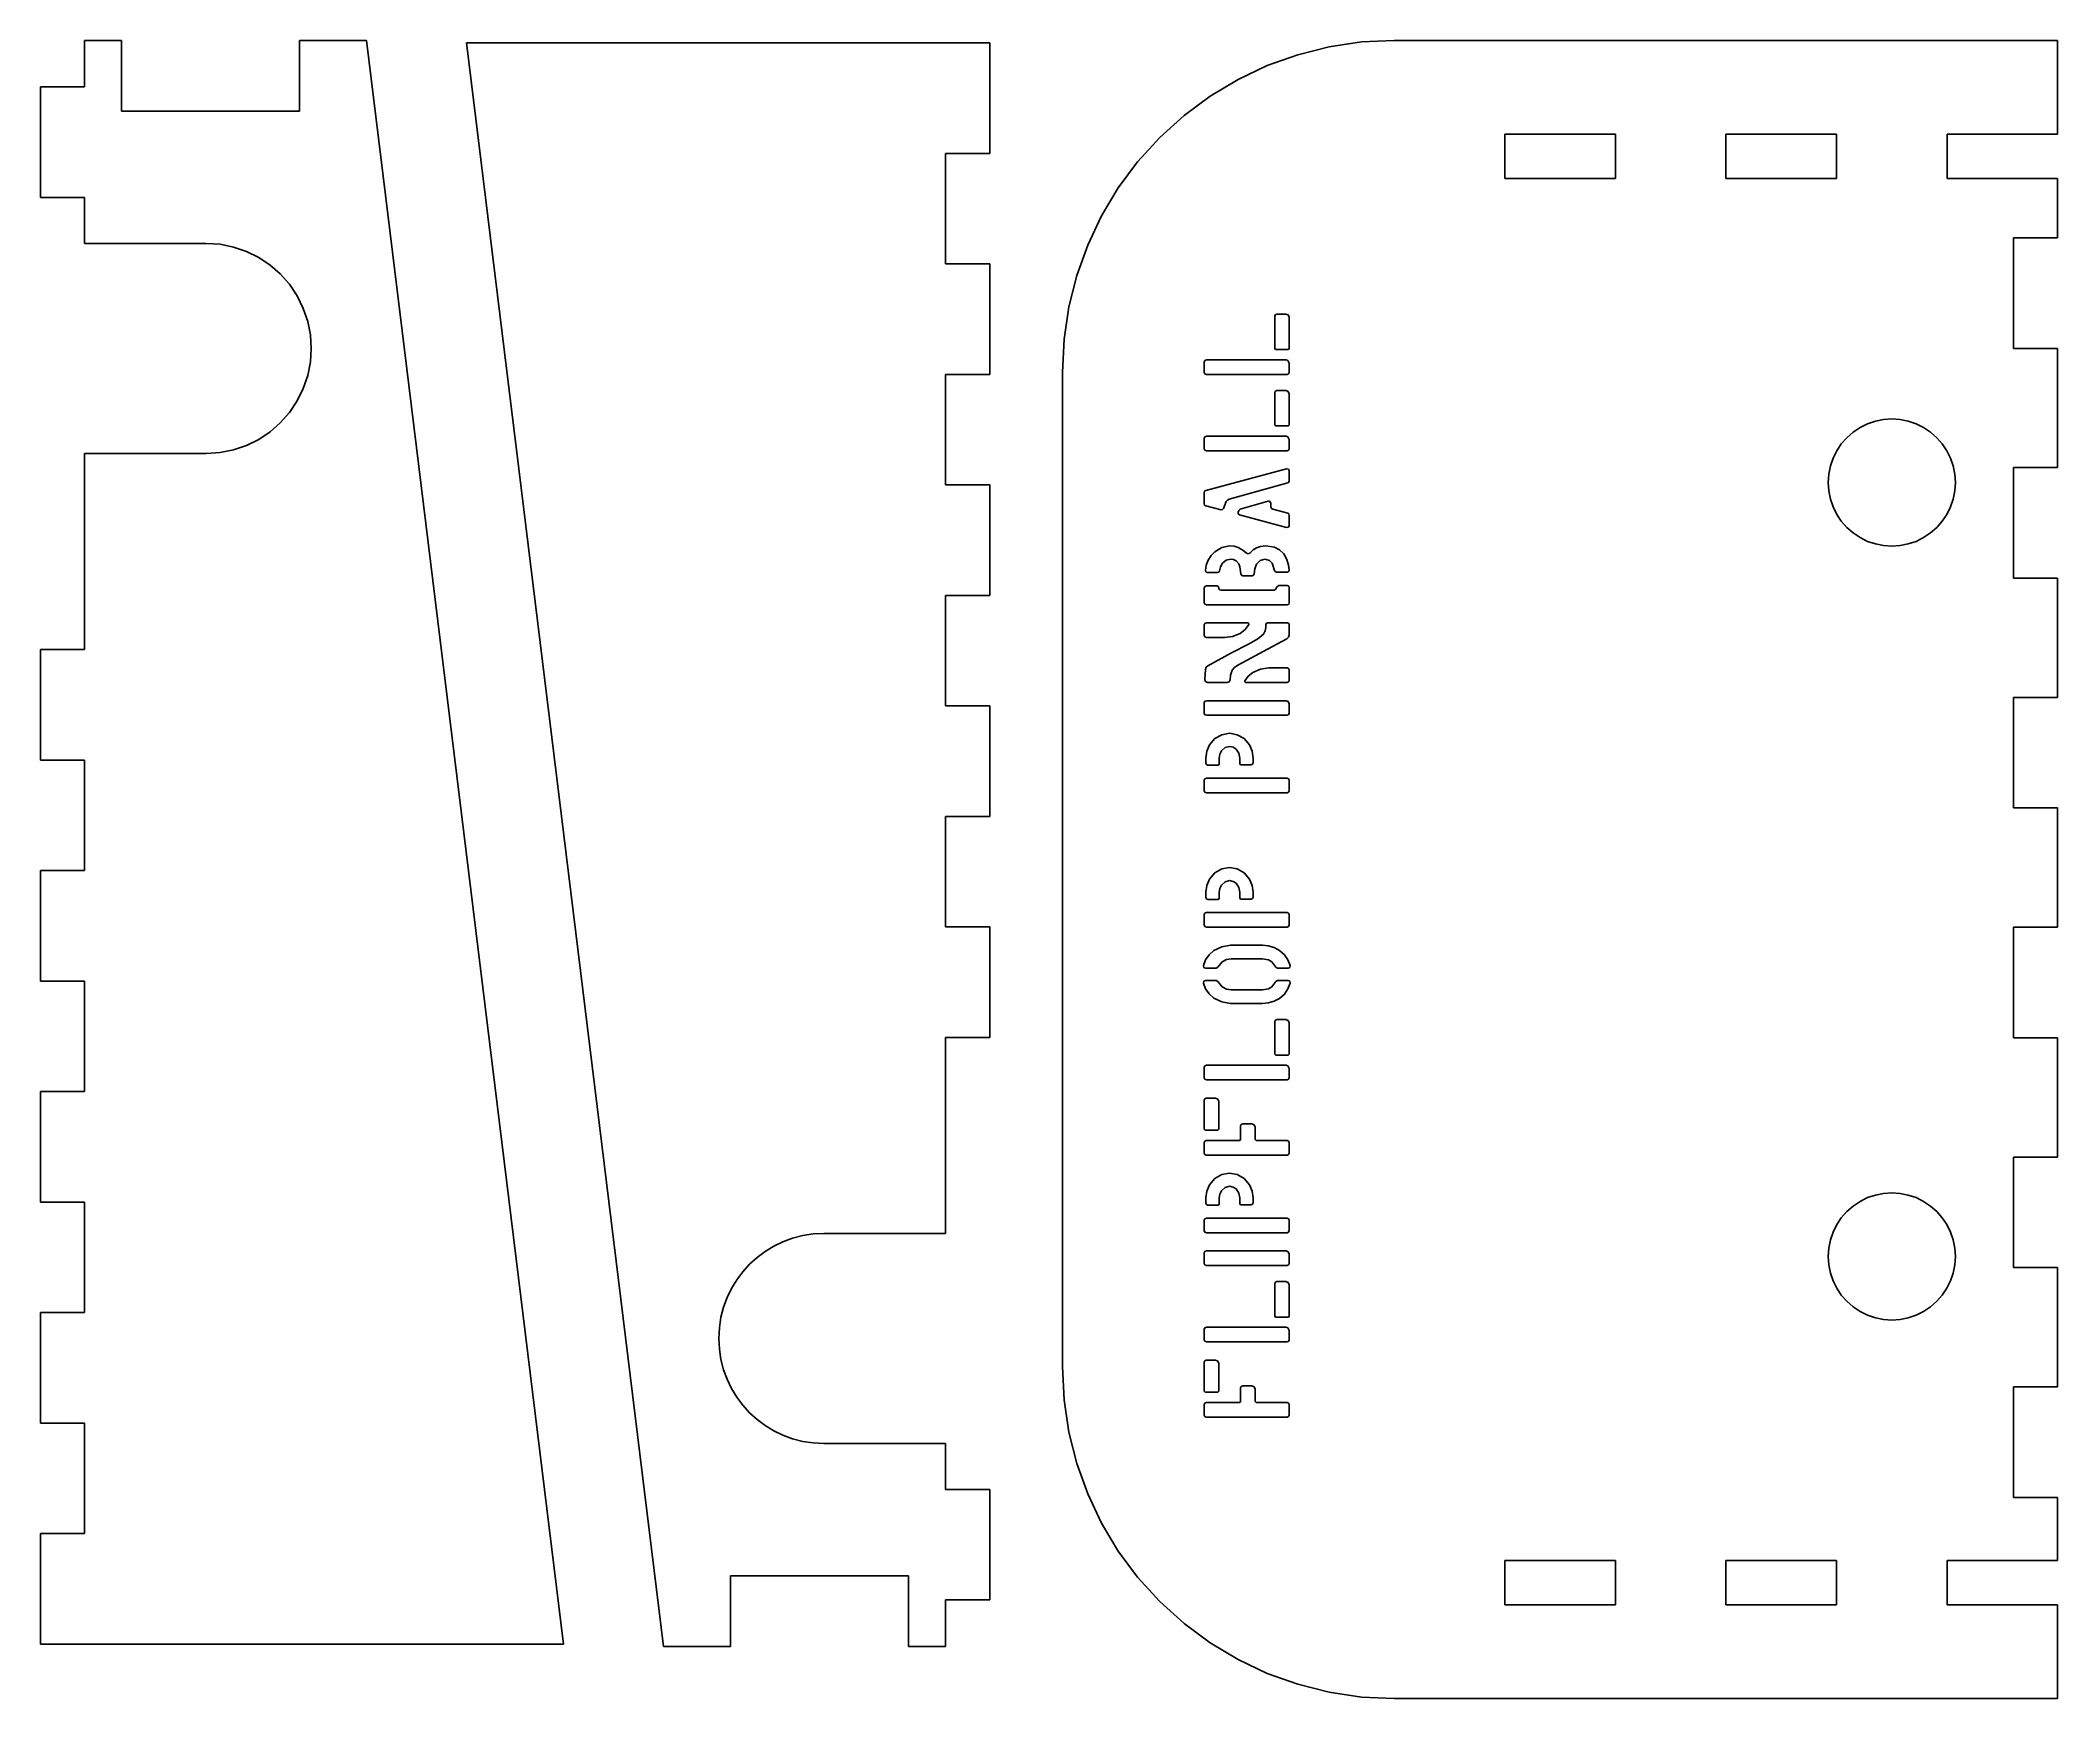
# Model space of a CAD drawing. Extents: x 0 to 365, y 100 to 400.
import ezdxf

# ---------------------------------------------------------------- set-up
doc = ezdxf.new("R2010")
doc.units = 0

msp = doc.modelspace()

# ---------------------------------------------------------------- linework, layer by layer
at = {"layer": 'Layer 1'}
for p, q in [((14.840481, 399.867708), (8.130641, 399.867708)), ((8.130641, 399.867708), (8.130641, 391.449724)), ((14.840481, 387.047587), (14.840481, 399.867708)), ((59.150247, 399.867708), (46.984705, 399.867708)), ((46.984705, 399.867708), (46.984705, 387.047587)), ((94.773746, 109.74282), (59.150247, 399.867708)), ((77.208059, 399.423737), (112.83156, 109.30097)), ((171.85217, 399.423737), (77.208059, 399.423737)), ((171.85217, 379.423618), (171.85217, 399.423737)), ((233.272927, 398.704177), (227.582896, 397.274203)), ((239.102746, 399.574111), (233.272927, 398.704177)), ((245.03301, 399.867708), (239.102746, 399.574111)), ((365.03293, 399.867635), (245.03327, 399.867635)), ((365.03293, 399.867635), (365.03293, 382.867626)), ((222.071997, 395.300487), (216.779574, 392.799324)), ((227.582896, 397.274203), (222.071997, 395.300487)), ((8.130641, 391.449724), (0.132291, 391.449724)), ((0.132292, 391.449724), (0.132292, 371.449606)), ((216.779574, 392.799324), (211.744969, 389.787011)), ((46.984705, 387.047587), (14.840481, 387.047587)), ((211.744969, 389.787011), (207.007527, 386.279845)), ((207.007527, 386.279845), (202.606589, 382.294123)), ((202.606589, 382.294123), (198.620865, 377.893187)), ((265.03313, 382.867626), (265.03313, 374.867685)), ((285.03298, 382.867626), (265.03313, 382.867626)), ((285.03298, 374.867685), (285.03298, 382.867626)), ((305.0331, 382.867626), (305.0331, 374.867685)), ((325.03295, 382.867626), (305.0331, 382.867626)), ((325.03295, 374.867685), (325.03295, 382.867626)), ((345.03307, 382.867626), (345.03307, 374.867685)), ((365.03293, 382.867626), (345.03307, 382.867626)), ((163.85117, 379.423618), (163.85117, 359.441756)), ((163.85117, 379.423618), (171.85217, 379.423618)), ((198.620865, 377.893187), (195.113698, 373.155745)), ((195.113698, 373.155745), (192.101384, 368.121142)), ((265.03313, 374.867685), (285.03298, 374.867685)), ((305.0331, 374.867685), (325.03295, 374.867685)), ((345.03307, 374.867685), (365.03293, 374.867685)), ((365.03293, 374.867685), (365.03293, 364.136714)), ((8.130641, 371.449606), (0.132291, 371.449606)), ((8.130641, 371.449606), (8.130641, 363.135604)), ((192.101384, 368.121142), (189.600219, 362.828719)), ((8.130641, 363.135604), (30.130751, 363.135604)), ((32.647713, 362.968569), (30.130981, 363.135657)), ((35.088416, 362.477963), (32.647713, 362.968569)), ((37.425402, 361.679825), (35.088416, 362.477963)), ((39.630981, 360.59014), (37.425402, 361.679825)), ((189.600219, 362.828719), (187.626501, 357.317821)), ((357.03299, 344.136596), (357.03299, 364.136714)), ((357.03299, 364.136714), (365.03293, 364.136714)), ((41.677465, 359.224895), (39.630981, 360.59014)), ((43.537166, 357.600075), (41.677465, 359.224895)), ((163.85117, 359.441756), (171.85217, 359.441756)), ((171.85217, 339.441637), (171.85217, 359.441756)), ((45.182395, 355.731667), (43.537166, 357.600075)), ((46.585464, 353.635657), (45.182395, 355.731667)), ((187.626501, 357.317821), (186.196526, 351.627791)), ((47.699128, 351.372559), (46.585464, 353.635657)), ((48.494602, 349.013545), (47.699128, 351.372559)), ((186.196526, 351.627791), (185.32659, 345.797972)), ((223.525126, 350.249583), (223.78601, 350.356709)), ((223.78723, 350.356685), (225.44617, 350.356685)), ((225.44601, 350.356709), (225.86475, 350.182459)), ((48.971886, 346.590587), (48.494602, 349.013545)), ((223.41681, 344.090823), (223.41681, 349.98865)), ((223.418, 349.988708), (223.525126, 350.249583)), ((225.86475, 350.182459), (226.03899, 349.763709)), ((226.03883, 349.763754), (226.03883, 344.090823)), ((49.130981, 344.135657), (48.971886, 346.590587)), ((48.971886, 341.680727), (49.130981, 344.135657)), ((185.32659, 345.797972), (185.03299, 339.867708)), ((223.56101, 343.926707), (223.418, 344.090709)), ((225.89596, 343.926781), (223.55969, 343.926781)), ((226.03899, 344.090709), (225.89601, 343.926707)), ((365.03293, 344.136596), (357.03299, 344.136596)), ((365.03293, 344.136596), (365.03293, 322.566704)), ((48.494602, 339.257769), (48.971886, 341.680727)), ((163.85117, 339.441637), (163.85117, 319.459775)), ((163.85117, 339.441637), (171.85217, 339.441637)), ((185.03371, 339.867808), (185.03371, 159.86806)), ((210.67977, 341.673589), (210.67977, 339.789756)), ((210.793504, 341.943546), (210.68001, 341.673709)), ((210.68001, 339.789709), (210.79425, 339.529457)), ((211.04799, 342.06271), (210.793504, 341.943546)), ((210.79425, 339.529457), (211.04799, 339.420707)), ((225.46469, 342.062792), (211.04754, 342.062792)), ((211.04754, 339.420662), (225.67106, 339.420662)), ((225.786, 341.964708), (225.46601, 342.062708)), ((225.67101, 339.420707), (225.931875, 339.528671)), ((226.03899, 341.468709), (225.786, 341.964708)), ((225.931875, 339.528671), (226.03899, 339.789709)), ((226.03883, 339.789756), (226.03883, 341.468802)), ((46.585464, 334.635657), (47.699128, 336.898755)), ((47.699128, 336.898755), (48.494602, 339.257769)), ((223.41681, 330.266608), (223.41681, 336.1647)), ((223.418, 336.164708), (223.525126, 336.425584)), ((223.525126, 336.425584), (223.78601, 336.532709)), ((223.78723, 336.532735), (225.44617, 336.532735)), ((225.44601, 336.532709), (225.86475, 336.358459)), ((225.86475, 336.358459), (226.03899, 335.939709)), ((226.03883, 335.939804), (226.03883, 330.266608)), ((43.537166, 330.671239), (45.182395, 332.539647)), ((45.182395, 332.539647), (46.585464, 334.635657)), ((39.630981, 327.681174), (41.677465, 329.046419)), ((41.677465, 329.046419), (43.537166, 330.671239)), ((223.56101, 330.10271), (223.418, 330.266709)), ((225.89596, 330.102831), (223.55969, 330.102831)), ((226.03899, 330.266709), (225.89601, 330.10271)), ((328.014362, 328.977775), (326.883484, 327.981978)), ((329.283, 329.827), (328.014362, 328.977775)), ((330.65277, 330.50106), (329.283, 329.827)), ((332.080594, 330.982531), (330.65277, 330.50106)), ((333.547121, 331.271414), (332.080594, 330.982531)), ((335.033, 331.367708), (333.547121, 331.271414)), ((336.518879, 331.271414), (335.033, 331.367708)), ((337.985406, 330.982531), (336.518879, 331.271414)), ((339.41323, 330.50106), (337.985406, 330.982531)), ((340.783, 329.827), (339.41323, 330.50106)), ((342.051638, 328.977775), (340.783, 329.827)), ((343.182516, 327.981978), (342.051638, 328.977775)), ((8.130641, 289.6698), (8.130641, 325.135617)), ((8.130641, 325.135617), (30.130751, 325.135617)), ((30.130981, 325.135657), (32.647713, 325.302745)), ((32.647713, 325.302745), (35.088416, 325.793351)), ((35.088416, 325.793351), (37.425402, 326.591489)), ((37.425402, 326.591489), (39.630981, 327.681174)), ((210.67977, 327.84964), (210.67977, 325.965806)), ((210.793504, 328.119546), (210.68001, 327.849708)), ((210.68001, 325.965708), (210.79425, 325.705458)), ((211.04799, 328.238709), (210.793504, 328.119546)), ((210.79425, 325.705458), (211.04799, 325.596707)), ((225.46469, 328.238577), (211.04754, 328.238577)), ((211.04754, 325.596713), (225.67106, 325.596713)), ((225.786, 328.140708), (225.46601, 328.238708)), ((225.67101, 325.596707), (225.931875, 325.704671)), ((226.03899, 327.644709), (225.786, 328.140708)), ((225.931875, 325.704671), (226.03899, 325.965708)), ((226.03883, 325.965806), (226.03883, 327.644588)), ((325.073708, 325.617708), (324.414162, 324.282752)), ((325.90004, 326.85637), (325.073708, 325.617708)), ((326.883484, 327.981978), (325.90004, 326.85637)), ((344.16596, 326.85637), (343.182516, 327.981978)), ((344.992292, 325.617708), (344.16596, 326.85637)), ((345.651838, 324.282752), (344.992292, 325.617708)), ((225.56787, 322.378586), (210.92583, 318.425711)), ((225.894621, 322.319832), (225.56801, 322.378707)), ((226.03899, 322.030709), (225.894621, 322.319832)), ((226.03883, 320.145767), (226.03883, 322.030658)), ((323.634132, 321.390993), (323.533, 319.867708)), ((323.931078, 322.868261), (323.634132, 321.390993)), ((324.414162, 324.282752), (323.931078, 322.868261)), ((346.134922, 322.868261), (345.651838, 324.282752)), ((346.431868, 321.390993), (346.134922, 322.868261)), ((346.533, 319.867708), (346.431868, 321.390993)), ((357.03299, 302.566849), (357.03299, 322.566704)), ((357.03299, 322.566704), (365.03293, 322.566704)), ((163.85117, 319.459775), (171.85217, 319.459775)), ((171.85217, 299.46018), (171.85217, 319.459775)), ((210.6586, 318.077519), (210.6586, 316.009006)), ((210.730874, 318.29747), (210.659, 318.077609)), ((210.92499, 318.425607), (210.730874, 318.29747)), ((215.16446, 316.868902), (225.77425, 319.797575)), ((225.77301, 319.79761), (225.967496, 319.92561)), ((225.967496, 319.92561), (226.03899, 320.145709)), ((323.533, 319.867708), (323.634132, 318.344423)), ((323.634132, 318.344423), (323.931078, 316.867155)), ((346.134922, 316.867155), (346.431868, 318.344423)), ((346.431868, 318.344423), (346.533, 319.867708)), ((346.533, 319.867708), (346.533, 319.867708)), ((210.659, 316.008909), (210.730499, 315.771809)), ((210.730499, 315.771809), (210.92499, 315.64031)), ((210.92583, 315.640177), (213.70925, 314.944323)), ((213.70999, 314.944307), (213.969994, 314.969095)), ((213.969994, 314.969095), (214.13999, 315.14891)), ((214.14052, 315.148846), (214.65117, 316.418317)), ((214.65199, 316.418309), (214.861125, 316.703796)), ((214.861125, 316.703796), (215.16401, 316.868908)), ((216.78106, 314.534219), (216.90542, 314.841665)), ((216.805249, 314.235434), (216.78199, 314.534309)), ((217.028, 314.042909), (216.805249, 314.235434)), ((216.906, 314.841609), (217.151, 315.06691)), ((225.56787, 311.748946), (217.02712, 314.042888)), ((217.15148, 315.066825), (222.21031, 316.500338)), ((222.20999, 316.500309), (222.495, 316.477319)), ((222.495, 316.477319), (222.68, 316.152318)), ((222.68127, 316.152411), (222.69977, 315.537519)), ((222.70101, 315.537609), (222.7985, 315.241734)), ((222.7985, 315.241734), (223.04899, 315.06691)), ((223.04904, 315.066825), (225.77425, 314.329696)), ((225.77301, 314.329609), (225.967496, 314.201471)), ((225.967496, 314.201471), (226.03899, 313.981608)), ((226.03883, 313.981504), (226.03883, 312.096876)), ((323.931078, 316.867155), (324.414162, 315.452664)), ((324.414162, 315.452664), (325.073708, 314.117708)), ((325.073708, 314.117708), (325.90004, 312.879046)), ((344.16596, 312.879046), (344.992292, 314.117708)), ((344.992292, 314.117708), (345.651838, 315.452664)), ((345.651838, 315.452664), (346.134922, 316.867155)), ((225.894621, 311.807668), (225.56801, 311.748906)), ((226.03899, 312.096906), (225.894621, 311.807668)), ((325.90004, 312.879046), (326.883484, 311.753438)), ((326.883484, 311.753438), (328.014362, 310.757641)), ((328.014362, 310.757641), (329.283, 309.908416)), ((340.783, 309.908416), (342.051638, 310.757641)), ((342.051638, 310.757641), (343.182516, 311.753438)), ((343.182516, 311.753438), (344.16596, 312.879046)), ((211.393621, 305.837781), (211.916011, 306.654631)), ((211.916011, 306.654631), (212.584, 307.356206)), ((212.584, 307.356206), (213.821126, 308.120043)), ((213.821126, 308.120043), (215.24201, 308.405606)), ((215.24201, 308.405606), (216.051243, 308.332744)), ((216.051243, 308.332744), (216.82599, 308.108306)), ((216.82599, 308.108306), (217.635875, 307.666719)), ((217.635875, 307.666719), (218.31001, 307.074306)), ((218.31001, 307.074306), (218.613376, 306.946906)), ((218.613376, 306.946906), (218.904, 307.094906)), ((218.904, 307.094906), (219.491, 307.690106)), ((219.491, 307.690106), (220.118624, 308.064956)), ((220.118624, 308.064956), (220.82199, 308.300006)), ((220.82199, 308.300006), (221.81201, 308.405606)), ((221.81201, 308.405606), (223.35, 308.168306)), ((223.35, 308.168306), (224.2835, 307.687656)), ((224.2835, 307.687656), (225.034, 306.955306)), ((225.034, 306.955306), (225.591875, 305.978631)), ((329.283, 309.908416), (330.65277, 309.234356)), ((330.65277, 309.234356), (332.080594, 308.752885)), ((332.080594, 308.752885), (333.547121, 308.464002)), ((333.547121, 308.464002), (335.033, 308.367708)), ((335.033, 308.367708), (336.518879, 308.464002)), ((336.518879, 308.464002), (337.985406, 308.752885)), ((337.985406, 308.752885), (339.41323, 309.234356)), ((339.41323, 309.234356), (340.783, 309.908416)), ((210.864, 303.982306), (211.03642, 304.936668)), ((210.95613, 303.693118), (210.864, 303.982306)), ((211.23201, 303.572306), (210.95613, 303.693118)), ((211.03642, 304.936668), (211.393621, 305.837781)), ((213.03456, 303.572266), (211.23275, 303.572266)), ((213.272871, 303.657368), (213.03401, 303.572306)), ((213.40299, 303.879606), (213.272871, 303.657368)), ((213.59075, 304.593719), (213.40299, 303.879606)), ((213.94801, 305.259306), (213.59075, 304.593719)), ((214.62, 305.822006), (213.94801, 305.259306)), ((215.406, 305.988906), (214.62, 305.822006)), ((215.955124, 305.922643), (215.406, 305.988906)), ((216.45099, 305.694606), (215.955124, 305.922643)), ((216.91499, 305.155706), (216.45099, 305.694606)), ((217.117, 304.635606), (216.91499, 305.155706)), ((217.26599, 303.346906), (217.117, 304.635606)), ((217.373131, 303.085806), (217.26599, 303.346906)), ((217.634, 302.978306), (217.373131, 303.085806)), ((219.31312, 302.978276), (217.63302, 302.978276)), ((219.574134, 303.086031), (219.314, 302.978306)), ((219.68201, 303.346906), (219.574134, 303.086031)), ((219.788755, 304.250081), (219.68201, 303.346906)), ((220.11, 305.112906), (219.788755, 304.250081)), ((220.765, 305.781406), (220.11, 305.112906)), ((221.62799, 305.988906), (220.765, 305.781406)), ((222.47201, 305.775406), (221.62799, 305.988906)), ((222.95001, 305.272006), (222.47201, 305.775406)), ((223.389, 303.961606), (222.95001, 305.272006)), ((223.520256, 303.75631), (223.389, 303.961606)), ((223.75799, 303.674906), (223.520256, 303.75631)), ((225.66312, 303.674926), (223.75812, 303.674926)), ((225.591875, 305.978631), (225.918, 304.904006)), ((225.938749, 303.795569), (225.66199, 303.674906)), ((225.918, 304.904006), (226.031, 304.084306)), ((226.031, 304.084306), (225.938749, 303.795569)), ((163.85117, 299.46018), (163.85117, 279.47832)), ((163.85117, 299.46018), (171.85217, 299.46018)), ((210.679, 300.766899), (210.78662, 301.037637)), ((210.67977, 298.10438), (210.67977, 300.766879)), ((210.78662, 301.037637), (211.04799, 301.155599)), ((211.04754, 301.155559), (212.93137, 301.155559)), ((212.93201, 301.155599), (213.163751, 301.070011)), ((213.163751, 301.070011), (213.301, 300.848299)), ((213.30179, 300.848379), (213.32029, 300.684859)), ((213.321, 300.684899), (213.451001, 300.462514)), ((213.451001, 300.462514), (213.68901, 300.377602)), ((213.68808, 300.377682), (223.28717, 300.377682)), ((223.286, 300.377602), (223.61401, 300.602902)), ((223.61525, 300.602842), (223.81898, 301.012419)), ((223.819, 301.012299), (224.146, 301.237599)), ((224.14706, 301.237579), (225.68165, 301.237579)), ((225.68199, 301.237599), (225.943749, 301.130087)), ((225.943749, 301.130087), (226.051, 300.868899)), ((226.05206, 300.869009), (226.05206, 298.10438)), ((365.03293, 302.566849), (357.03299, 302.566849)), ((365.03293, 302.566849), (365.03293, 280.99669)), ((210.786999, 297.84315), (210.679, 298.1043)), ((211.04799, 297.7356), (210.786999, 297.84315)), ((225.68165, 297.73555), (211.04754, 297.73555)), ((225.944127, 297.8433), (225.68199, 297.7356)), ((226.051, 298.1043), (225.944127, 297.8433)), ((210.67977, 294.10229), (210.67977, 292.19756)), ((210.7975, 294.363512), (210.68001, 294.1023)), ((210.68001, 292.1976), (210.797879, 291.936337)), ((211.06799, 294.4709), (210.7975, 294.363512)), ((210.797879, 291.936337), (211.06799, 291.8289)), ((218.52202, 294.47086), (211.06871, 294.47086)), ((214.346, 291.8289), (215.799009, 292.01755)), ((215.799009, 292.01755), (217.14701, 292.5797)), ((217.14701, 292.5797), (218.061497, 293.275388)), ((218.061497, 293.275388), (218.748, 294.1843)), ((218.56435, 294.47086), (218.52205, 294.47086)), ((218.732876, 294.373837), (218.56401, 294.4709)), ((218.748, 294.1843), (218.732876, 294.373837)), ((220.346, 291.5829), (221.371, 292.4427)), ((221.371, 292.4427), (221.68699, 293.039)), ((221.68699, 293.039), (221.77999, 293.6723)), ((221.77904, 293.67235), (221.77904, 294.16368)), ((221.77999, 294.1636), (221.865615, 294.379388)), ((221.865615, 294.379388), (222.08699, 294.4709)), ((222.08596, 294.47086), (225.73192, 294.47086)), ((225.732, 294.4709), (225.946999, 294.378701)), ((226.03899, 292.2796), (225.927116, 291.881713)), ((225.946999, 294.378701), (226.03899, 294.1636)), ((226.03883, 294.16368), (226.03883, 292.27958)), ((8.130641, 289.6698), (0.132291, 289.6698)), ((0.132292, 289.6698), (0.132292, 269.66969)), ((211.06871, 291.82899), (214.3469, 291.82899)), ((211.294, 286.7296), (215.61801, 289.0352)), ((215.61801, 289.0352), (218.64899, 290.6604)), ((221.33999, 289.2959), (218.41, 287.7192)), ((218.64899, 290.6604), (220.346, 291.5829)), ((225.63, 291.6036), (221.33999, 289.2959)), ((225.927116, 291.881713), (225.63, 291.6036)), ((210.74062, 284.23096), (210.86498, 286.07431)), ((210.864, 286.0743), (210.996159, 286.45025)), ((210.996159, 286.45025), (211.294, 286.7296)), ((215.431, 285.0089), (215.349, 284.1696)), ((215.71199, 285.9035), (215.431, 285.0089)), ((216.164758, 286.411088), (215.71199, 285.9035)), ((216.74201, 286.8109), (216.164758, 286.411088)), ((217.53301, 287.2451), (216.74201, 286.8109)), ((218.41, 287.7192), (217.53301, 287.2451)), ((218.61662, 284.833012), (217.991, 283.9849)), ((219.44399, 285.4997), (218.61662, 284.833012)), ((220.846746, 286.128313), (219.44399, 285.4997)), ((222.37401, 286.3403), (220.846746, 286.128313)), ((225.67106, 286.34021), (222.37435, 286.34021)), ((225.932246, 286.232562), (225.67101, 286.3403)), ((226.03899, 285.9716), (225.932246, 286.232562)), ((226.03883, 284.06691), (226.03883, 285.97165)), ((210.864621, 283.856862), (210.74099, 284.2309)), ((211.23201, 283.6983), (210.864621, 283.856862)), ((214.83637, 283.69835), (211.23275, 283.69835)), ((215.18488, 283.834237), (214.83701, 283.6983)), ((215.349, 284.1696), (215.18488, 283.834237)), ((217.991, 283.9849), (218.006124, 283.788387)), ((218.006124, 283.788387), (218.17499, 283.6983)), ((218.17542, 283.69835), (218.21512, 283.69835)), ((218.2151, 283.69835), (225.67106, 283.69835)), ((225.67101, 283.6983), (225.931875, 283.805838)), ((225.931875, 283.805838), (226.03899, 284.0669)), ((357.03299, 260.99683), (357.03299, 280.99669)), ((357.03299, 280.99669), (365.03293, 280.99669)), ((163.85117, 279.47832), (171.85217, 279.47832)), ((171.85217, 259.47847), (171.85217, 279.47832)), ((210.67977, 280.04101), (210.67977, 278.13628)), ((210.793871, 280.301038), (210.68001, 280.0409)), ((210.68001, 278.1363), (210.79425, 277.876163)), ((211.04799, 280.4096), (210.793871, 280.301038)), ((210.79425, 277.876163), (211.04799, 277.7676)), ((225.46469, 280.40958), (211.04754, 280.40958)), ((211.04754, 277.76771), (225.67106, 277.76771)), ((225.873243, 280.239613), (225.46601, 280.4096)), ((225.67101, 277.7676), (225.931875, 277.87515)), ((226.03899, 279.8363), (225.873243, 280.239613)), ((225.931875, 277.87515), (226.03899, 278.1363)), ((226.03883, 278.13628), (226.03883, 279.83623)), ((212.58099, 273.539), (213.821627, 274.252625)), ((213.821627, 274.252625), (215.231, 274.5029)), ((215.231, 274.5029), (216.64037, 274.25255)), ((216.64037, 274.25255), (217.88099, 273.539)), ((210.95099, 270.0383), (211.115994, 271.26625)), ((210.95229, 269.09626), (210.95229, 270.03818)), ((211.115994, 271.26625), (211.60499, 272.4039)), ((211.60499, 272.4039), (212.58099, 273.539)), ((213.46913, 270.71715), (213.36701, 270.0383)), ((213.36794, 270.03818), (213.36794, 268.97296)), ((213.77, 271.3303), (213.46913, 270.71715)), ((214.46299, 271.9395), (213.77, 271.3303)), ((215.231, 272.1269), (214.46299, 271.9395)), ((215.878752, 271.999875), (215.231, 272.1269)), ((216.43499, 271.6447), (215.878752, 271.999875)), ((216.940747, 270.915262), (216.43499, 271.6447)), ((217.11499, 270.0383), (216.940747, 270.915262)), ((217.11444, 269.03435), (217.11444, 270.03818)), ((217.88099, 273.539), (218.85701, 272.4039)), ((218.85701, 272.4039), (219.345624, 271.26625)), ((219.345624, 271.26625), (219.51101, 270.0383)), ((219.51156, 270.03818), (219.51156, 269.15764)), ((8.130641, 269.66969), (0.132291, 269.66969)), ((8.130641, 249.68888), (8.130641, 269.66969)), ((211.058617, 268.834925), (210.95099, 269.0963)), ((211.32001, 268.7276), (211.058617, 268.834925)), ((213.10071, 268.72769), (211.32006, 268.72769)), ((213.287255, 268.796438), (213.101, 268.7276)), ((213.36701, 268.9729), (213.287255, 268.796438)), ((217.18437, 268.858016), (217.11499, 269.0343)), ((217.361, 268.7889), (217.18437, 268.858016)), ((219.14379, 268.78881), (217.3605, 268.78881)), ((219.404259, 268.896713), (219.143, 268.7889)), ((219.51101, 269.1576), (219.404259, 268.896713)), ((210.67977, 264.11971), (210.67977, 266.00354)), ((210.68001, 266.0036), (210.79425, 266.263737)), ((210.793504, 263.849425), (210.68001, 264.1196)), ((211.04799, 263.7303), (210.793504, 263.849425)), ((210.79425, 266.263737), (211.04799, 266.3723)), ((211.04754, 266.37237), (225.67106, 266.37237)), ((225.67106, 263.73024), (211.04754, 263.73024)), ((225.67101, 266.3723), (225.931875, 266.26475)), ((225.931496, 263.8486), (225.67101, 263.7303)), ((226.03899, 264.1196), (225.931496, 263.8486)), ((225.931875, 266.26475), (226.03899, 266.0036)), ((226.03883, 266.00354), (226.03883, 264.11971)), ((163.85117, 259.47847), (163.85117, 239.49713)), ((163.85117, 259.47847), (171.85217, 259.47847)), ((365.03293, 260.99683), (357.03299, 260.99683)), ((365.03293, 260.99683), (365.03293, 239.42562)), ((8.130641, 249.68888), (0.132291, 249.68888)), ((0.132292, 249.68888), (0.132292, 229.68903)), ((211.60499, 248.1265), (212.58099, 249.26169)), ((212.58099, 249.26169), (213.821627, 249.975326)), ((213.821627, 249.975326), (215.231, 250.22559)), ((215.231, 250.22559), (216.64037, 249.975248)), ((216.64037, 249.975248), (217.88099, 249.26169)), ((217.88099, 249.26169), (218.85701, 248.1265)), ((210.95099, 245.76091), (211.115994, 246.9889)), ((211.058617, 244.557243), (210.95099, 244.81891)), ((210.95229, 244.81783), (210.95229, 245.75975)), ((211.32001, 244.4503), (211.058617, 244.557243)), ((211.115994, 246.9889), (211.60499, 248.1265)), ((213.287255, 244.51911), (213.101, 244.4503)), ((213.36701, 244.69559), (213.287255, 244.51911)), ((213.46913, 246.439755), (213.36701, 245.76091)), ((213.36794, 245.75975), (213.36794, 244.69612)), ((213.77, 247.0529), (213.46913, 246.439755)), ((214.46299, 247.66221), (213.77, 247.0529)), ((215.231, 247.84961), (214.46299, 247.66221)), ((215.878752, 247.722581), (215.231, 247.84961)), ((216.43499, 247.36741), (215.878752, 247.722581)), ((216.940747, 246.637919), (216.43499, 247.36741)), ((217.11499, 245.76091), (216.940747, 246.637919)), ((217.11444, 244.75697), (217.11444, 245.75975)), ((217.18437, 244.580995), (217.11499, 244.75689)), ((217.361, 244.5116), (217.18437, 244.580995)), ((219.14379, 244.51091), (217.3605, 244.51091)), ((218.85701, 248.1265), (219.345624, 246.9889)), ((219.404259, 244.61933), (219.143, 244.5116)), ((219.345624, 246.9889), (219.51101, 245.76091)), ((219.51101, 244.8803), (219.404259, 244.61933)), ((219.51156, 245.75975), (219.51156, 244.88133)), ((210.67977, 239.84102), (210.67977, 241.7275)), ((210.68001, 241.7263), (210.79425, 241.986384)), ((210.79425, 241.986384), (211.04799, 242.0949)), ((211.04754, 242.09527), (225.67106, 242.09527)), ((213.10071, 244.45006), (211.32006, 244.45006)), ((225.67101, 242.0949), (225.931875, 241.987737)), ((225.931875, 241.987737), (226.03899, 241.7263)), ((226.03883, 241.7275), (226.03883, 239.84102)), ((163.85117, 239.49713), (171.85217, 239.49713)), ((171.85217, 219.49728), (171.85217, 239.49713)), ((210.793504, 239.571705), (210.68001, 239.84231)), ((211.04799, 239.4529), (210.793504, 239.571705)), ((225.67106, 239.45208), (211.04754, 239.45208)), ((225.931496, 239.571247), (225.67101, 239.4529)), ((226.03899, 239.84231), (225.931496, 239.571247)), ((357.03299, 219.42577), (357.03299, 239.42562)), ((357.03299, 239.42562), (365.03293, 239.42562)), ((211.53199, 234.42841), (210.917878, 233.517538)), ((212.413, 235.20851), (211.53199, 234.42841)), ((213.857621, 235.894642), (212.413, 235.20851)), ((215.417, 236.1763), (213.857621, 235.894642)), ((213.902, 233.16269), (214.667009, 233.580103)), ((214.667009, 233.580103), (215.54001, 233.71829)), ((215.463, 236.1763), (215.417, 236.1763)), ((215.529, 236.1763), (215.463, 236.1763)), ((215.665, 236.1763), (215.529, 236.1763)), ((215.54017, 233.71856), (221.17315, 233.71856)), ((215.94699, 236.1763), (215.665, 236.1763)), ((216.48999, 236.1763), (215.94699, 236.1763)), ((217.91901, 236.1763), (216.48999, 236.1763)), ((219.57099, 236.1763), (217.91901, 236.1763)), ((220.447, 236.1763), (219.57099, 236.1763)), ((220.84001, 236.1763), (220.447, 236.1763)), ((221.025, 236.1763), (220.84001, 236.1763)), ((221.17201, 236.1763), (221.025, 236.1763)), ((222.21701, 236.05081), (221.17201, 236.1763)), ((221.17201, 233.71829), (221.21301, 233.71829)), ((221.21299, 233.71829), (222.28699, 233.50181)), ((223.288505, 235.7409), (222.21701, 236.05081)), ((224.282, 235.22819), (223.288505, 235.7409)), ((225.19399, 234.43291), (224.282, 235.22819)), ((225.812251, 233.520466), (225.19399, 234.43291)), ((210.917878, 233.517538), (210.522, 232.48959)), ((210.522, 232.48959), (210.591745, 232.163056)), ((210.591745, 232.163056), (210.89099, 232.0189)), ((210.89144, 232.01993), (212.81496, 232.01993)), ((212.81599, 232.0189), (213.14399, 232.22361)), ((213.14399, 232.22361), (213.902, 233.16269)), ((222.28699, 233.50181), (222.86899, 233.13991)), ((222.86899, 233.13991), (223.588, 232.22361)), ((223.588, 232.22361), (223.93701, 232.0189)), ((223.93804, 232.01993), (225.84304, 232.01993)), ((226.20999, 232.48959), (225.812251, 233.520466)), ((225.84201, 232.0189), (226.141121, 232.16309)), ((226.141121, 232.16309), (226.20999, 232.48959)), ((8.130641, 229.68903), (0.132291, 229.68903)), ((8.130641, 209.7077), (8.130641, 229.68903)), ((210.522, 229.31563), (210.591745, 229.642201)), ((210.917878, 228.287709), (210.522, 229.31563)), ((210.591745, 229.642201), (210.89099, 229.78629)), ((210.89144, 229.78685), (212.81496, 229.78685)), ((211.53199, 227.37687), (210.917878, 228.287709)), ((212.413, 226.59677), (211.53199, 227.37687)), ((213.857621, 225.910604), (212.413, 226.59677)), ((212.81599, 229.78629), (213.14399, 229.58161)), ((213.14399, 229.58161), (213.902, 228.64218)), ((213.902, 228.64218), (214.667009, 228.224559)), ((214.667009, 228.224559), (215.54001, 228.08629)), ((215.54017, 228.08558), (221.17315, 228.08558)), ((221.17201, 228.08629), (221.21301, 228.08629)), ((221.21299, 228.08629), (222.28699, 228.30291)), ((222.28699, 228.30291), (222.86899, 228.66494)), ((222.86899, 228.66494), (223.588, 229.58161)), ((224.26999, 226.55409), (223.310504, 226.057737)), ((223.588, 229.58161), (223.93701, 229.78629)), ((223.93804, 229.78685), (225.84304, 229.78685)), ((225.157, 227.31884), (224.26999, 226.55409)), ((225.799753, 228.254269), (225.157, 227.31884)), ((226.20999, 229.31563), (225.799753, 228.254269)), ((225.84201, 229.78629), (226.141121, 229.642115)), ((226.141121, 229.642115), (226.20999, 229.31563)), ((215.417, 225.62895), (213.857621, 225.910604)), ((215.463, 225.62895), (215.417, 225.62895)), ((215.529, 225.62895), (215.463, 225.62895)), ((215.665, 225.62895), (215.529, 225.62895)), ((215.94699, 225.62895), (215.665, 225.62895)), ((216.48999, 225.62895), (215.94699, 225.62895)), ((217.91901, 225.62895), (216.48999, 225.62895)), ((219.57099, 225.62895), (217.91901, 225.62895)), ((220.447, 225.62895), (219.57099, 225.62895)), ((220.84001, 225.62895), (220.447, 225.62895)), ((221.025, 225.62895), (220.84001, 225.62895)), ((221.17201, 225.62895), (221.025, 225.62895)), ((222.27601, 225.7546), (221.17201, 225.62895)), ((223.310504, 226.057737), (222.27601, 225.7546)), ((223.418, 222.37227), (223.525126, 222.63342)), ((223.525126, 222.63342), (223.78601, 222.74094)), ((223.78723, 222.741), (225.44617, 222.741)), ((225.44601, 222.74094), (225.86475, 222.566705)), ((163.85117, 219.49728), (163.85117, 184.02988)), ((163.85117, 219.49728), (171.85217, 219.49728)), ((223.41681, 216.47302), (223.41681, 222.37322)), ((225.86475, 222.566705), (226.03899, 222.14761)), ((226.03883, 222.14833), (226.03883, 216.47302)), ((365.03293, 219.42577), (357.03299, 219.42577)), ((365.03293, 219.42577), (365.03293, 197.85693)), ((223.56101, 216.31027), (223.418, 216.47429)), ((225.89596, 216.30897), (223.55969, 216.30897)), ((226.03899, 216.47429), (225.89601, 216.31027)), ((210.67977, 214.05737), (210.67977, 212.17354)), ((210.793504, 214.328168), (210.68001, 214.05761)), ((210.68001, 212.17362), (210.79425, 211.913509)), ((211.04799, 214.44694), (210.793504, 214.328168)), ((210.79425, 211.913509), (211.04799, 211.80495)), ((225.46469, 214.44631), (211.04754, 214.44631)), ((211.04754, 211.80577), (225.67106, 211.80577)), ((225.786, 214.34905), (225.46601, 214.44695)), ((225.67101, 211.80495), (225.931875, 211.912129)), ((226.03899, 213.85295), (225.786, 214.34905)), ((225.931875, 211.912129), (226.03899, 212.17362)), ((226.03883, 212.17354), (226.03883, 213.85364)), ((8.130641, 209.7077), (0.132291, 209.7077)), ((0.132292, 209.7077), (0.132292, 189.7052)), ((210.64, 208.14761), (210.75587, 208.401076)), ((210.64008, 202.88402), (210.64008, 208.14658)), ((210.75587, 208.401076), (211.00899, 208.51631)), ((211.00785, 208.517), (212.70912, 208.517)), ((212.70799, 208.51631), (213.11237, 208.339825)), ((213.11237, 208.339825), (213.282, 207.92229)), ((213.28327, 207.92168), (213.28327, 202.88402)), ((210.80399, 202.7409), (210.64, 202.88431)), ((210.64, 200.4676), (210.754377, 200.727734)), ((210.754377, 200.727734), (211.00899, 200.8363)), ((213.13775, 202.74114), (210.80412, 202.74114)), ((211.00785, 200.83614), (217.10385, 200.83614)), ((213.282, 202.88431), (213.13799, 202.7409)), ((217.10499, 200.8363), (217.25001, 201.00032)), ((217.24937, 201.00018), (217.24937, 203.49785)), ((217.25001, 203.4983), (217.357133, 203.759402)), ((217.357133, 203.759402), (217.61799, 203.86689)), ((217.61715, 203.86562), (219.27873, 203.86562)), ((219.27799, 203.86689), (219.715, 203.69041)), ((219.715, 203.69041), (219.89201, 203.2529)), ((219.89201, 201.00032), (220.05599, 200.8363)), ((219.89256, 203.25179), (219.89256, 201.00018)), ((220.0566, 200.83614), (225.66577, 200.83614)), ((225.66699, 200.8363), (225.928002, 200.729129)), ((225.928002, 200.729129), (226.036, 200.4676)), ((210.754378, 198.302856), (210.64, 198.56289)), ((210.64008, 198.56337), (210.64008, 200.46837)), ((211.00899, 198.1943), (210.754378, 198.302856)), ((225.66577, 198.1956), (211.00785, 198.1956)), ((225.927624, 198.301983), (225.66699, 198.1943)), ((226.036, 198.56289), (225.927624, 198.301983)), ((226.03619, 200.46837), (226.03619, 198.56337)), ((357.03299, 177.85708), (357.03299, 197.85693)), ((357.03299, 197.85693), (365.03293, 197.85693)), ((211.60499, 192.83051), (212.58099, 193.96571)), ((212.58099, 193.96571), (213.821627, 194.679335)), ((213.821627, 194.679335), (215.231, 194.92961)), ((215.231, 194.92961), (216.64037, 194.679256)), ((216.64037, 194.679256), (217.88099, 193.96571)), ((217.88099, 193.96571), (218.85701, 192.83051)), ((210.95099, 190.4649), (211.115994, 191.692889)), ((210.95229, 189.52256), (210.95229, 190.46447)), ((211.115994, 191.692889), (211.60499, 192.83051)), ((213.46913, 191.143755), (213.36701, 190.4649)), ((213.36794, 190.46447), (213.36794, 189.40085)), ((213.77, 191.75691), (213.46913, 191.143755)), ((214.46299, 192.36619), (213.77, 191.75691)), ((215.231, 192.5536), (214.46299, 192.36619)), ((215.878752, 192.426579), (215.231, 192.5536)), ((216.43499, 192.0714), (215.878752, 192.426579)), ((216.940747, 191.341916), (216.43499, 192.0714)), ((217.11499, 190.4649), (216.940747, 191.341916)), ((217.11444, 189.4617), (217.11444, 190.46447)), ((218.85701, 192.83051), (219.345624, 191.692889)), ((219.345624, 191.692889), (219.51101, 190.4649)), ((219.51156, 190.46447), (219.51156, 189.58341)), ((329.283, 189.826992), (328.014362, 188.977767)), ((330.65277, 190.501052), (329.283, 189.826992)), ((332.080594, 190.982523), (330.65277, 190.501052)), ((333.547121, 191.271406), (332.080594, 190.982523)), ((335.033, 191.3677), (333.547121, 191.271406)), ((336.518879, 191.271406), (335.033, 191.3677)), ((337.985406, 190.982523), (336.518879, 191.271406)), ((339.41323, 190.501052), (337.985406, 190.982523)), ((340.783, 189.826992), (339.41323, 190.501052)), ((342.051638, 188.977767), (340.783, 189.826992)), ((8.130641, 189.7052), (0.132291, 189.7052)), ((8.130641, 169.72386), (8.130641, 189.7052)), ((210.67977, 184.54575), (210.67977, 186.42958)), ((210.68001, 186.43029), (210.79425, 186.690395)), ((210.79425, 186.690395), (211.04799, 186.79891)), ((211.058617, 189.261243), (210.95099, 189.5229)), ((211.04754, 186.8), (225.67106, 186.8)), ((211.32001, 189.15431), (211.058617, 189.261243)), ((213.10071, 189.15479), (211.32006, 189.15479)), ((213.287255, 189.223102), (213.101, 189.15431)), ((213.36701, 189.39961), (213.287255, 189.223102)), ((217.18437, 189.285015), (217.11499, 189.46091)), ((217.361, 189.21562), (217.18437, 189.285015)), ((219.14379, 189.21564), (217.3605, 189.21564)), ((219.404259, 189.323349), (219.143, 189.21562)), ((219.51101, 189.58431), (219.404259, 189.323349)), ((225.67101, 186.79891), (225.931875, 186.691737)), ((225.931875, 186.691737), (226.03899, 186.43029)), ((226.03883, 186.42958), (226.03883, 184.54575)), ((325.90004, 186.856362), (325.073708, 185.6177)), ((326.883484, 187.98197), (325.90004, 186.856362)), ((328.014362, 188.977767), (326.883484, 187.98197)), ((343.182516, 187.98197), (342.051638, 188.977767)), ((344.16596, 186.856362), (343.182516, 187.98197)), ((344.992292, 185.6177), (344.16596, 186.856362)), ((134.460758, 182.53386), (132.801045, 181.733288)), ((136.205243, 183.173451), (134.460758, 182.53386)), ((138.024966, 183.642522), (136.205243, 183.173451)), ((139.910393, 183.931532), (138.024966, 183.642522)), ((141.85199, 184.03094), (139.910393, 183.931532)), ((163.85117, 184.02988), (141.85106, 184.02988)), ((210.793504, 184.275705), (210.68001, 184.5463)), ((211.04799, 184.15691), (210.793504, 184.275705)), ((225.67106, 184.15681), (211.04754, 184.15681)), ((225.931496, 184.275259), (225.67101, 184.15691)), ((226.03899, 184.5463), (225.931496, 184.275259)), ((323.931078, 182.868253), (323.634132, 181.390985)), ((324.414162, 184.282744), (323.931078, 182.868253)), ((325.073708, 185.6177), (324.414162, 184.282744)), ((345.651838, 184.282744), (344.992292, 185.6177)), ((346.134922, 182.868253), (345.651838, 184.282744)), ((346.431868, 181.390985), (346.134922, 182.868253)), ((129.774069, 179.687367), (128.425873, 178.4611)), ((131.235637, 180.781277), (129.774069, 179.687367)), ((132.801045, 181.733288), (131.235637, 180.781277)), ((210.67977, 180.50027), (210.67977, 178.59527)), ((210.793871, 180.759739), (210.68001, 180.49961)), ((211.04799, 180.8683), (210.793871, 180.759739)), ((225.46469, 180.86804), (211.04754, 180.86804)), ((225.873243, 180.698307), (225.46601, 180.8683)), ((226.03899, 180.2949), (225.873243, 180.698307)), ((226.03883, 178.59527), (226.03883, 180.29389)), ((323.634132, 181.390985), (323.533, 179.8677)), ((323.533, 179.8677), (323.634132, 178.344415)), ((346.533, 179.8677), (346.431868, 181.390985)), ((346.431868, 178.344415), (346.533, 179.8677)), ((346.533, 179.8677), (346.533, 179.8677)), ((126.107734, 175.649652), (125.156859, 174.083554)), ((127.200583, 177.112014), (126.107734, 175.649652)), ((128.425873, 178.4611), (127.200583, 177.112014)), ((210.68001, 178.5949), (210.79425, 178.334859)), ((210.79425, 178.334859), (211.04799, 178.22631)), ((211.04754, 178.2275), (225.67106, 178.2275)), ((223.418, 174.9696), (223.525126, 175.230758)), ((223.525126, 175.230758), (223.78601, 175.3383)), ((223.78723, 175.33825), (225.44617, 175.33825)), ((225.44601, 175.3383), (225.86475, 175.164033)), ((225.67101, 178.22631), (225.931875, 178.333468)), ((225.86475, 175.164033), (226.03899, 174.74489)), ((225.931875, 178.333468), (226.03899, 178.5949)), ((323.634132, 178.344415), (323.931078, 176.867147)), ((323.931078, 176.867147), (324.414162, 175.452656)), ((324.414162, 175.452656), (325.073708, 174.1177)), ((344.992292, 174.1177), (345.651838, 175.452656)), ((345.651838, 175.452656), (346.134922, 176.867147)), ((346.134922, 176.867147), (346.431868, 178.344415)), ((365.03293, 177.85708), (357.03299, 177.85708)), ((365.03293, 177.85708), (365.03293, 156.2856)), ((124.357492, 172.423261), (123.719166, 170.678313)), ((125.156859, 174.083554), (124.357492, 172.423261)), ((223.41681, 169.07291), (223.41681, 174.97048)), ((226.03883, 174.74558), (226.03883, 169.07291)), ((325.073708, 174.1177), (325.90004, 172.879038)), ((325.90004, 172.879038), (326.883484, 171.75343)), ((326.883484, 171.75343), (328.014362, 170.757633)), ((342.051638, 170.757633), (343.182516, 171.75343)), ((343.182516, 171.75343), (344.16596, 172.879038)), ((344.16596, 172.879038), (344.992292, 174.1177)), ((8.130641, 169.72386), (0.132291, 169.72386)), ((0.132292, 169.72386), (0.132292, 149.72401)), ((123.251415, 168.85825), (122.963773, 166.972614)), ((123.719166, 170.678313), (123.251415, 168.85825)), ((223.56101, 168.9076), (223.418, 169.07162)), ((225.89596, 168.90887), (223.55969, 168.90887)), ((226.03899, 169.07162), (225.89601, 168.9076)), ((328.014362, 170.757633), (329.283, 169.908408)), ((329.283, 169.908408), (330.65277, 169.234348)), ((330.65277, 169.234348), (332.080594, 168.752877)), ((332.080594, 168.752877), (333.547121, 168.463994)), ((333.547121, 168.463994), (335.033, 168.3677)), ((335.033, 168.3677), (336.518879, 168.463994)), ((336.518879, 168.463994), (337.985406, 168.752877)), ((337.985406, 168.752877), (339.41323, 169.234348)), ((339.41323, 169.234348), (340.783, 169.908408)), ((340.783, 169.908408), (342.051638, 170.757633)), ((122.963773, 166.972614), (122.865774, 165.030945)), ((122.865774, 165.030945), (122.963773, 163.089276)), ((210.67977, 166.65462), (210.67977, 164.77079)), ((210.793504, 166.925498), (210.68001, 166.65491)), ((210.68001, 164.77089), (210.79425, 164.510852)), ((211.04799, 167.0443), (210.793504, 166.925498)), ((210.79425, 164.510852), (211.04799, 164.4023)), ((225.46469, 167.04356), (211.04754, 167.04356)), ((211.04754, 164.40302), (225.67106, 164.40302)), ((225.786, 166.9464), (225.46601, 167.0443)), ((225.67101, 164.4023), (225.931875, 164.509461)), ((226.03899, 166.45031), (225.786, 166.9464)), ((225.931875, 164.509461), (226.03899, 164.77089)), ((226.03883, 164.77079), (226.03883, 166.45089)), ((122.963773, 163.089276), (123.251415, 161.20364)), ((123.251415, 161.20364), (123.719166, 159.383577)), ((210.64, 160.74491), (210.75587, 160.998406)), ((210.64008, 155.48127), (210.64008, 160.74383)), ((210.75587, 160.998406), (211.00899, 161.11361)), ((211.00785, 161.11425), (212.70912, 161.11425)), ((212.70799, 161.11361), (213.11237, 160.937167)), ((213.11237, 160.937167), (213.282, 160.5196)), ((123.719166, 159.383577), (124.357492, 157.638629)), ((124.357492, 157.638629), (125.156859, 155.978336)), ((185.03299, 159.86771), (185.326589, 153.937445)), ((213.28327, 160.51893), (213.28327, 155.48127)), ((125.156859, 155.978336), (126.107734, 154.412238)), ((126.107734, 154.412238), (127.200583, 152.949876)), ((185.326589, 153.937445), (186.196524, 148.107626)), ((210.80399, 155.33831), (210.64, 155.48161)), ((210.64, 153.06491), (210.754377, 153.325039)), ((210.754377, 153.325039), (211.00899, 153.4336)), ((213.13775, 155.33839), (210.80412, 155.33839)), ((211.00785, 153.43339), (217.10385, 153.43339)), ((213.282, 155.48161), (213.13799, 155.33831)), ((217.10499, 153.4336), (217.25001, 153.59759)), ((217.24937, 153.59743), (217.24937, 156.0951)), ((217.25001, 156.0956), (217.357133, 156.356757)), ((217.357133, 156.356757), (217.61799, 156.4643)), ((217.61715, 156.46552), (219.27873, 156.46552)), ((219.27799, 156.4643), (219.715, 156.2878)), ((219.715, 156.2878), (219.89201, 155.85031)), ((219.89201, 153.59759), (220.05599, 153.4336)), ((219.89256, 155.84904), (219.89256, 153.59743)), ((220.0566, 153.43339), (225.66577, 153.43339)), ((225.66699, 153.4336), (225.928002, 153.326471)), ((225.928002, 153.326471), (226.036, 153.06491)), ((357.03299, 136.28575), (357.03299, 156.2856)), ((357.03299, 156.2856), (365.03293, 156.2856)), ((8.130641, 149.72401), (0.132291, 149.72401)), ((8.130641, 129.74268), (8.130641, 149.72401)), ((127.200583, 152.949876), (128.425873, 151.60079)), ((128.425873, 151.60079), (129.774069, 150.374523)), ((129.774069, 150.374523), (131.235637, 149.280613)), ((210.754378, 150.900171), (210.64, 151.1603)), ((210.64008, 151.16062), (210.64008, 153.06562)), ((211.00899, 150.79161), (210.754378, 150.900171)), ((225.66577, 150.79285), (211.00785, 150.79285)), ((225.927624, 150.899297), (225.66699, 150.79161)), ((226.036, 151.1603), (225.927624, 150.899297)), ((226.03619, 153.06562), (226.03619, 151.16062)), ((131.235637, 149.280613), (132.801045, 148.328602)), ((132.801045, 148.328602), (134.460758, 147.52803)), ((134.460758, 147.52803), (136.205243, 146.888439)), ((136.205243, 146.888439), (138.024966, 146.419368)), ((138.024966, 146.419368), (139.910393, 146.130358)), ((139.910393, 146.130358), (141.85199, 146.03095)), ((163.85117, 146.03043), (141.85106, 146.03043)), ((163.85117, 137.71722), (163.85117, 146.03043)), ((186.196524, 148.107626), (187.626499, 142.417595)), ((187.626499, 142.417595), (189.600217, 136.906696)), ((163.85117, 137.71722), (171.85217, 137.71722)), ((171.85217, 117.71736), (171.85217, 137.71722)), ((189.600217, 136.906696), (192.101381, 131.614273)), ((365.03293, 136.28575), (357.03299, 136.28575)), ((365.03293, 136.28575), (365.03293, 124.86898)), ((192.101381, 131.614273), (195.113695, 126.579668)), ((8.130641, 129.74268), (0.132291, 129.74268)), ((0.132292, 129.74268), (0.132292, 109.74282)), ((195.113695, 126.579668), (198.620862, 121.842226)), ((265.03313, 124.86898), (285.03298, 124.86898)), ((265.03313, 116.86798), (265.03313, 124.86898)), ((285.03298, 124.86898), (285.03298, 116.86798)), ((305.0331, 124.86898), (325.03295, 124.86898)), ((305.0331, 116.86798), (305.0331, 124.86898)), ((325.03295, 124.86898), (325.03295, 116.86798)), ((345.03307, 116.86798), (345.03307, 124.86898)), ((345.03307, 124.86898), (365.03293, 124.86898)), ((124.99975, 109.30097), (124.99975, 122.11738)), ((124.99975, 122.11738), (157.14133, 122.11738)), ((157.14133, 122.11738), (157.14133, 109.30097)), ((198.620862, 121.842226), (202.606586, 117.441289)), ((163.85117, 109.30097), (163.85117, 117.71736)), ((163.85117, 117.71736), (171.85217, 117.71736)), ((202.606586, 117.441289), (207.007524, 113.455566)), ((285.03298, 116.86798), (265.03313, 116.86798)), ((325.03295, 116.86798), (305.0331, 116.86798)), ((365.03293, 116.86798), (345.03307, 116.86798)), ((365.03293, 116.86798), (365.03293, 99.8685)), ((207.007524, 113.455566), (211.744967, 109.948399)), ((0.132292, 109.74282), (94.773746, 109.74282)), ((211.744967, 109.948399), (216.779572, 106.936086)), ((112.83156, 109.30097), (124.99975, 109.30097)), ((157.14133, 109.30097), (163.85117, 109.30097)), ((216.779572, 106.936086), (222.071995, 104.434923)), ((222.071995, 104.434923), (227.582894, 102.461206)), ((227.582894, 102.461206), (233.272925, 101.031232)), ((233.272925, 101.031232), (239.102745, 100.161298)), ((239.102745, 100.161298), (245.03301, 99.8677)), ((365.03293, 99.8685), (245.03327, 99.8685))]:
    msp.add_line(p, q, dxfattribs=at)

doc.saveas('drawing.dxf')
